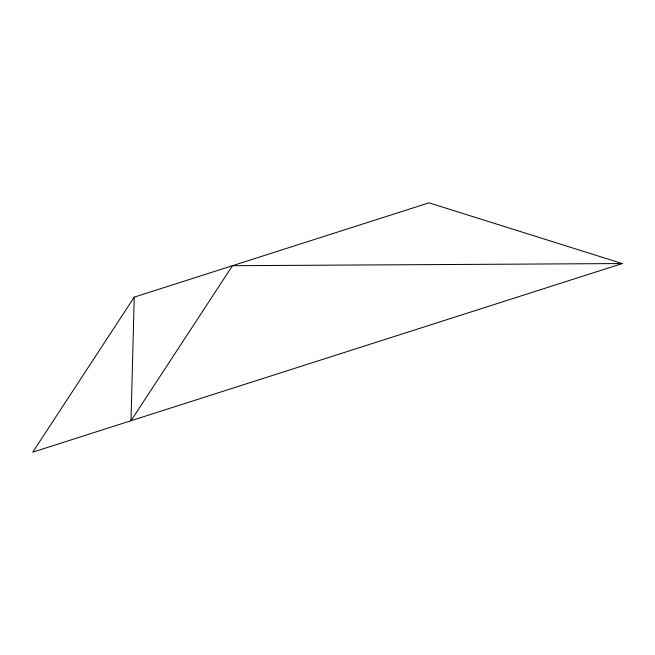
<?xml version="1.0" encoding="UTF-8"?>
<svg xmlns="http://www.w3.org/2000/svg" width="655" height="655" viewBox="0 0 655 655"><rect width="100%" height="100%" fill="white"/><g stroke="black" fill="none" stroke-linecap="round" stroke-linejoin="round"><path stroke-width="0.98" d="M134.234 297.133L131 420.739L232.484 265.701L622.25 263.556L428.984 202.829L134.234 297.133L32.75 452.171L622.25 263.556"/></g></svg>
